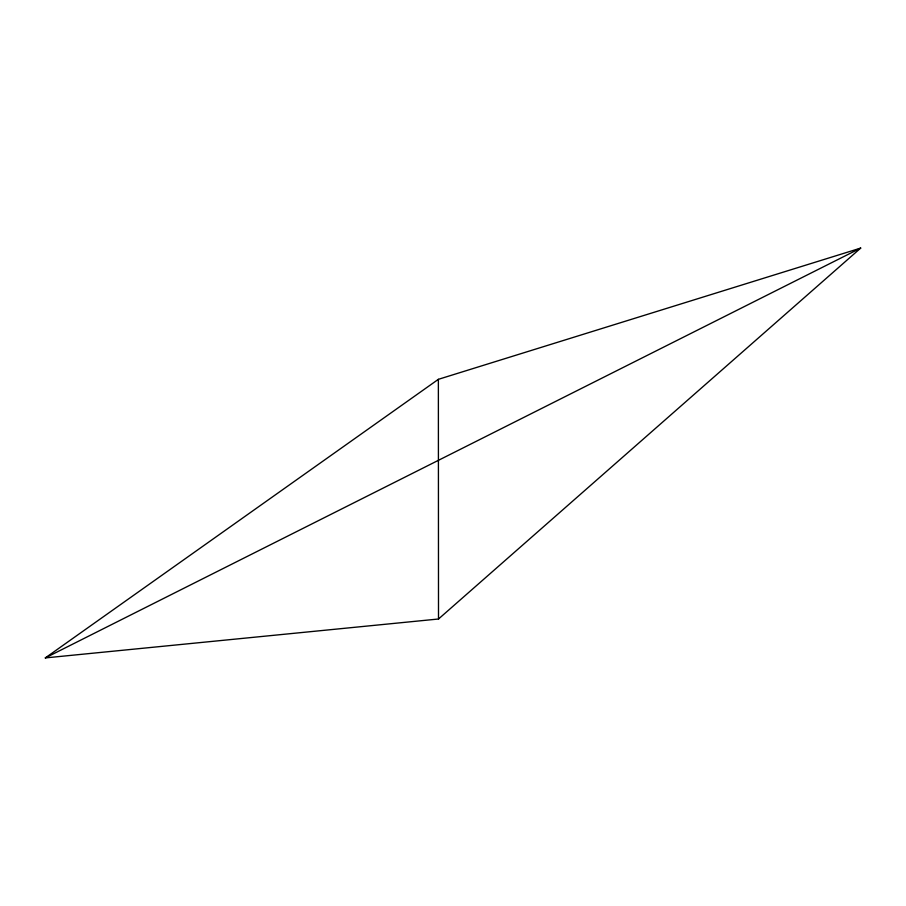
<?xml version="1.0" encoding="UTF-8"?>
<svg xmlns="http://www.w3.org/2000/svg" width="906" height="906" viewBox="0 0 906 906"><rect width="100%" height="100%" fill="white"/><g stroke="black" fill="none" stroke-linecap="round" stroke-linejoin="round"><path stroke-width="1.36" d="M438.504 619.002L860.7 248.085L438.368 379.331L45.3 657.915L438.504 619.002L438.368 379.331M45.3 657.915L860.7 248.085"/></g></svg>
